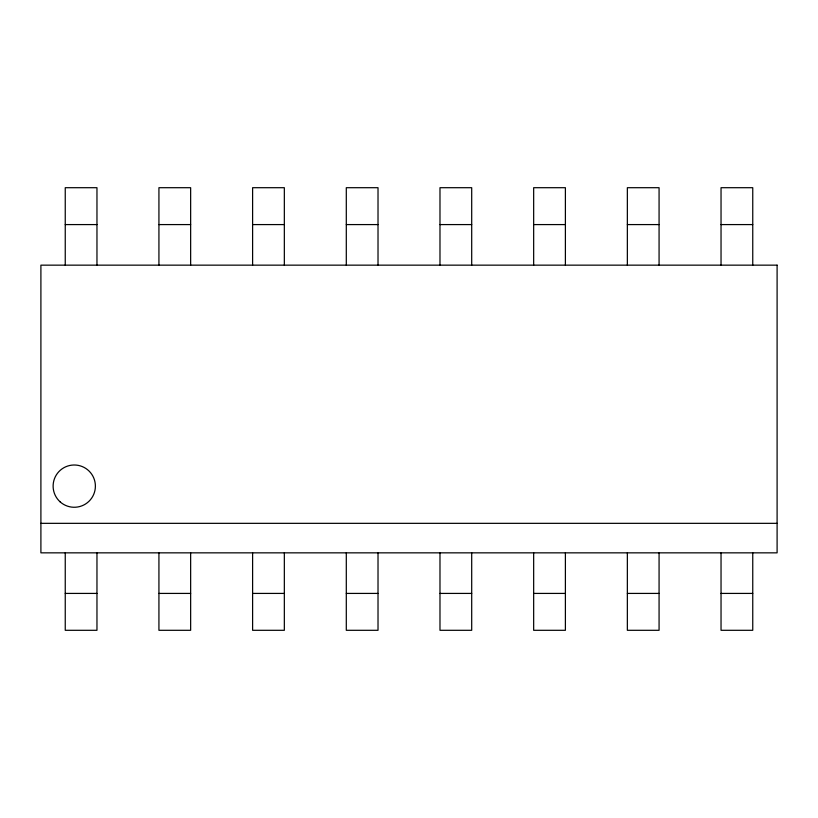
<?xml version="1.0" encoding="UTF-8"?>
<svg xmlns="http://www.w3.org/2000/svg" width="818" height="818" viewBox="0 0 818 818"><rect width="100%" height="100%" fill="white"/><g stroke="black" fill="none" stroke-linecap="round" stroke-linejoin="round"><path stroke-width="1.23" d="M65.246 224.582L96.964 224.582M158.927 224.582L190.645 224.582M252.609 224.582L284.337 224.582M346.3 224.582L378.018 224.582M439.982 224.582L471.7 224.582M533.663 224.582L565.391 224.582M627.355 224.582L659.073 224.582M721.036 224.582L752.754 224.582M40.9 523.336L777.1 523.336M65.246 593.418L96.964 593.418M158.927 593.418L190.645 593.418M252.609 593.418L284.337 593.418M346.3 593.418L378.018 593.418M439.982 593.418L471.7 593.418M533.663 593.418L565.391 593.418M627.355 593.418L659.073 593.418M721.036 593.418L752.754 593.418M752.754 265.155L752.754 187.7L721.036 187.7L721.036 265.155M752.754 552.845L752.754 630.3L721.036 630.3L721.036 552.845M659.073 265.155L659.073 187.7L627.355 187.7L627.355 265.155M659.073 552.845L659.073 630.3L627.355 630.3L627.355 552.845M565.391 265.155L565.391 187.7L533.663 187.7L533.663 265.155M565.391 552.845L565.391 630.3L533.663 630.3L533.663 552.845M471.7 265.155L471.7 187.7L439.982 187.7L439.982 265.155M471.7 552.845L471.7 630.3L439.982 630.3L439.982 552.845M378.018 265.155L378.018 187.7L346.3 187.7L346.3 265.155M378.018 552.845L378.018 630.3L346.3 630.3L346.3 552.845M284.337 265.155L284.337 187.7L252.609 187.7L252.609 265.155M284.337 552.845L284.337 630.3L252.609 630.3L252.609 552.845M190.645 265.155L190.645 187.7L158.927 187.7L158.927 265.155M190.645 552.845L190.645 630.3L158.927 630.3L158.927 552.845M96.964 265.155L96.964 187.7L65.246 187.7L65.246 265.155M96.964 552.845L96.964 630.3L65.246 630.3L65.246 552.845M777.1 265.155L40.9 265.155L40.9 552.845L777.1 552.845L777.1 265.155M60.184 501.904A21.135 21.135 0 0 0 94.949 490.422A21.135 21.135 0 0 0 67.618 466.066A21.135 21.135 0 0 0 60.184 501.904"/></g></svg>
